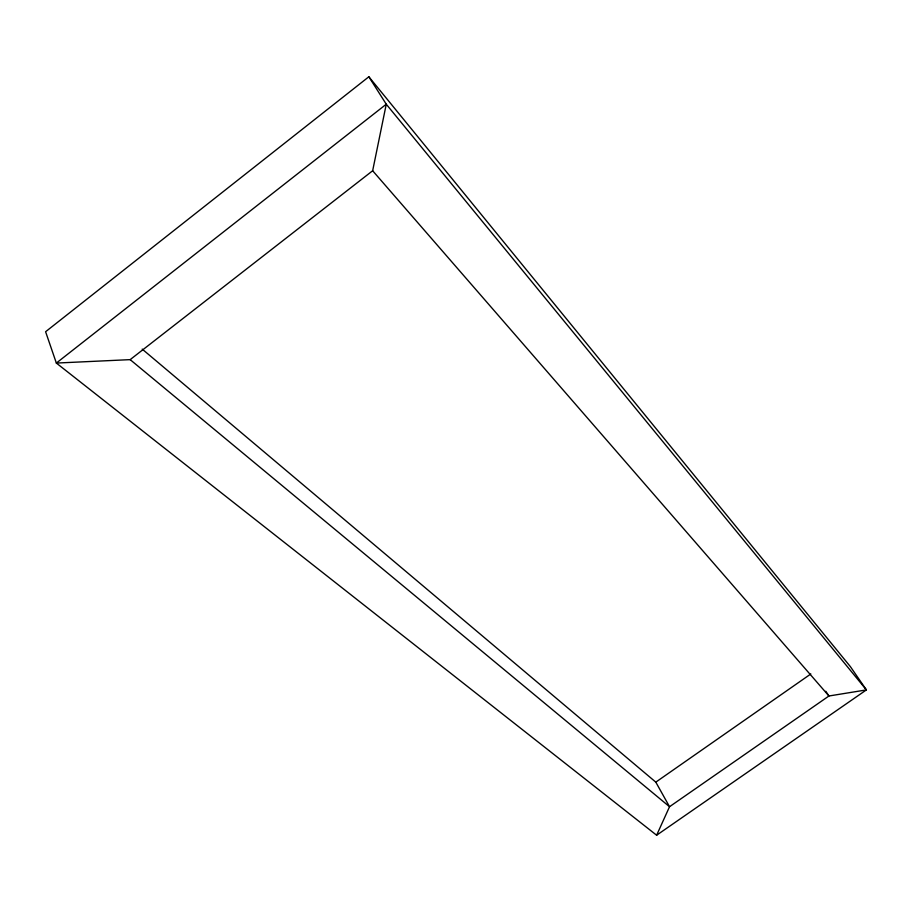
<?xml version="1.0" encoding="UTF-8"?>
<svg xmlns="http://www.w3.org/2000/svg" width="912" height="912" viewBox="0 0 912 912"><rect width="100%" height="100%" fill="white"/><g stroke="black" fill="none" stroke-linecap="round" stroke-linejoin="round"><path stroke-width="1.37" d="M656.629 835.221L669.533 806.721L828.94 695.993L866.4 689.905L386.266 104.219L56.35 363.067L130.165 359.636L372.655 170.749L386.266 104.219L368.847 76.779L45.6 331.729L56.35 363.067L656.629 835.221L866.4 689.905L850.36 666.604L368.847 76.779M142.204 349.114L655.808 782.143L810.814 673.968M130.165 359.636L669.533 806.721L655.808 782.143M372.655 170.749L828.94 695.993L825.782 691.262"/></g></svg>
